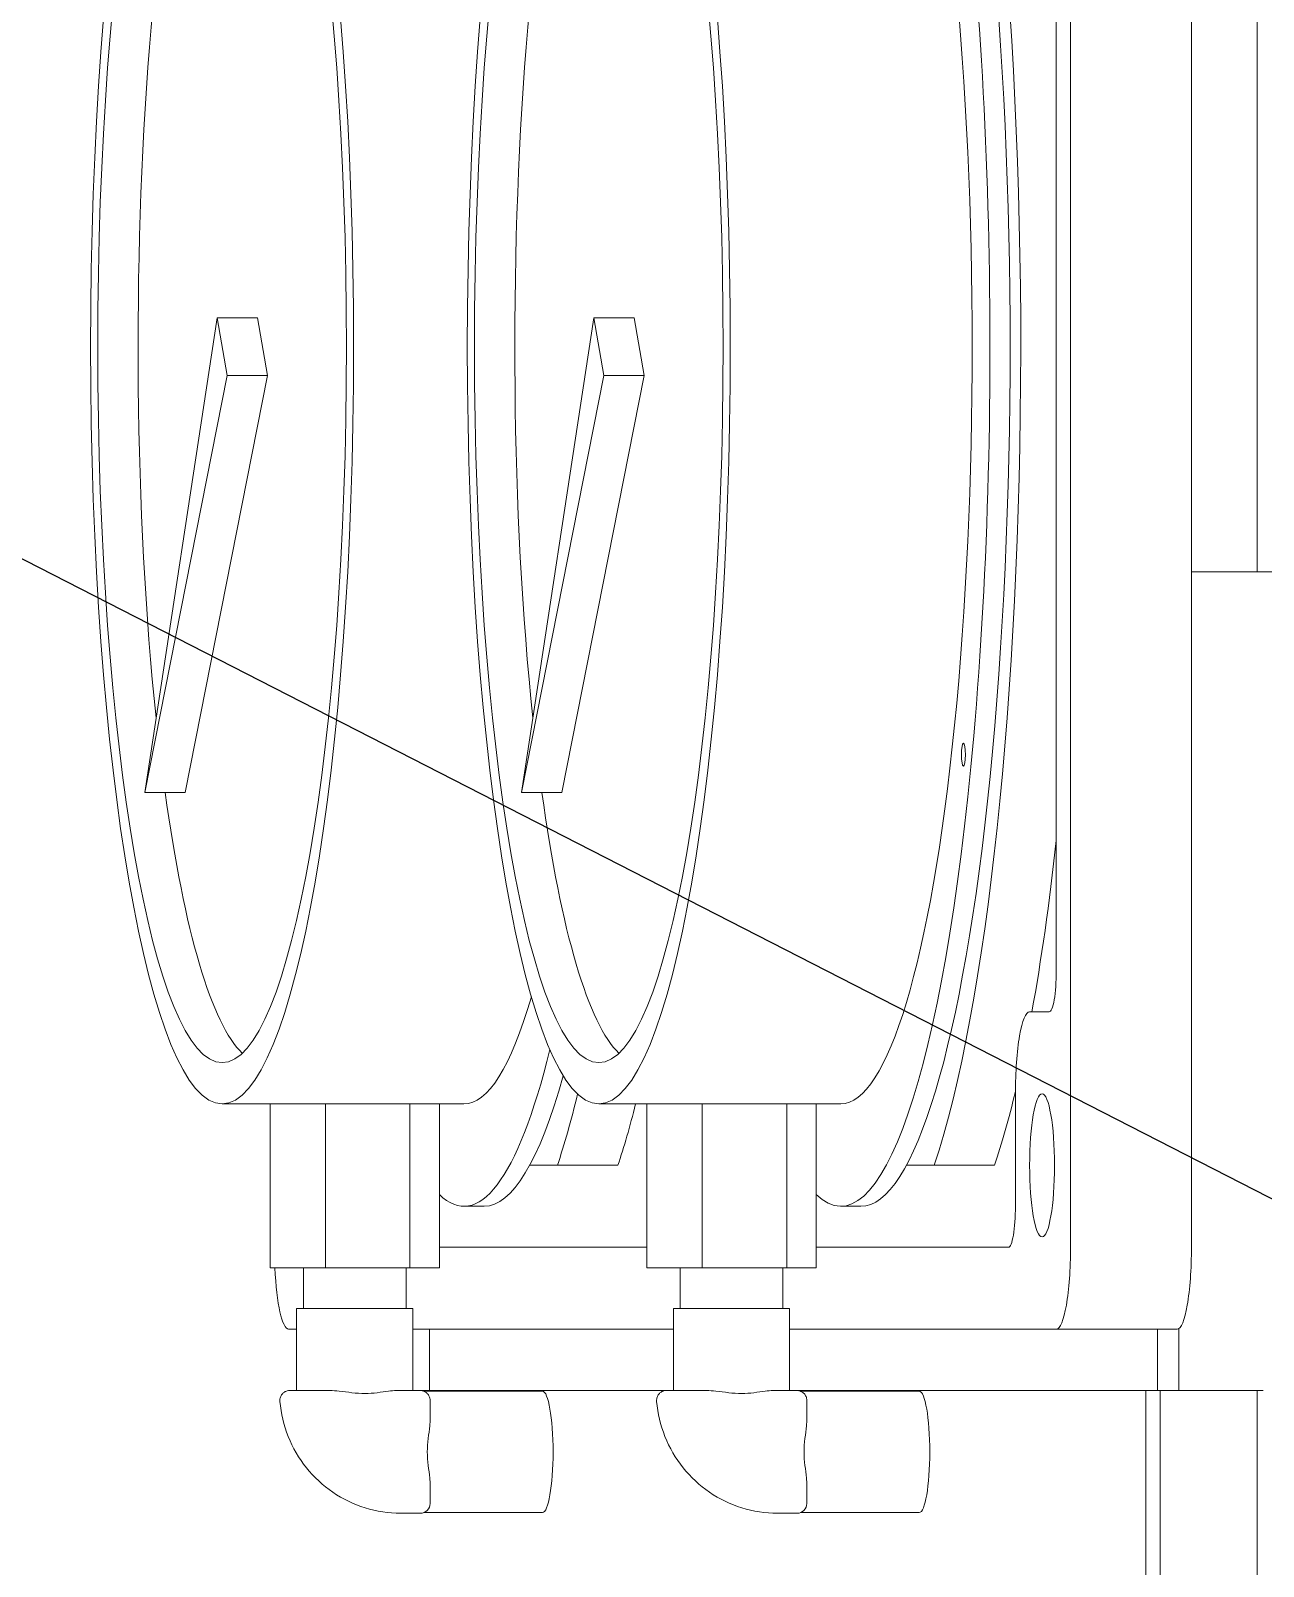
# Model space of a CAD drawing. Header units: inches. Extents: x 14 to 368, y 5 to 236.
# Drawn here: x 173.024 to 176.788, y 97.409 to 102.098 of the extents above; entities that cross this region are included whole.
import ezdxf

# ---------------------------------------------------------------- set-up
doc = ezdxf.new("R2010")
doc.units = ezdxf.units.IN
doc.header["$LTSCALE"] = 11
doc.header["$MEASUREMENT"] = 0
doc.layers.add('Symbol (ANSI)', color=7, linetype='Continuous', lineweight=25)
doc.layers.add('Visible (ANSI)', color=7, linetype='Continuous', lineweight=50)
doc.styles.add('MEMCOR Medium', font='arial.ttf')
doc.dimstyles.new('Default (ANSI)$7', dxfattribs={"dimscale": 11, "dimtxt": 0.15, "dimasz": 0.098425, "dimexe": 0.125, "dimexo": 0.0625, "dimgap": 0.031496, "dimtad": 0, "dimtih": 1, "dimtoh": 1, "dimdec": 4, "dimrnd": 1e-08, "dimzin": 3, "dimdsep": 46, "dimlunit": 5, "dimtxsty": 'MEMCOR Medium', "dimcen": 0.09, "dimdle": 0.393701, "dimclrd": 256, "dimclre": 256, "dimclrt": 256, "dimadec": 0, "dimazin": 1, "dimtfac": 0.8, "dimtofl": 0, "dimtmove": 0, "dimatfit": 3, "dimfxl": 1, "dimfrac": 1, "dimtolj": 1, "dimtzin": 4, "dimlwd": -1, "dimlwe": -1, "dimarcsym": 0})

msp = doc.modelspace()

# ---------------------------------------------------------------- linework, layer by layer
at = {"layer": 'Visible (ANSI)', "linetype": 'Continuous', "lineweight": 18}
for p, q in [((176.198995, 105.88301), (176.198995, 98.38301)), ((176.568298, 105.88301), (176.568298, 98.38301)), ((176.155577, 105.03926), (176.155577, 99.22676)), ((176.768587, 100.44551), (176.768587, 103.82051)), ((173.37172, 99.771731), (173.592749, 101.221363)), ((173.71585, 101.221363), (173.592749, 101.221363)), ((173.592749, 101.221363), (173.623446, 101.044587)), ((173.71585, 101.221363), (173.746547, 101.044587)), ((174.522127, 99.771731), (174.743156, 101.221363)), ((174.866257, 101.221363), (174.743156, 101.221363)), ((174.743156, 101.221363), (174.773853, 101.044587)), ((174.866257, 101.221363), (174.896954, 101.044587)), ((173.623446, 101.044587), (173.37172, 99.771731)), ((173.746547, 101.044587), (173.494821, 99.771731)), ((173.746547, 101.044587), (173.623446, 101.044587)), ((174.773853, 101.044587), (174.522127, 99.771731)), ((174.896954, 101.044587), (174.645228, 99.771731)), ((174.896954, 101.044587), (174.773853, 101.044587)), ((176.787702, 100.44551), (176.568298, 100.44551)), ((176.787702, 100.44551), (177.294527, 100.44551)), ((173.494821, 99.771731), (173.37172, 99.771731)), ((174.645228, 99.771731), (174.522127, 99.771731)), ((176.133871, 99.10176), (176.074185, 99.10176)), ((176.030773, 98.85176), (176.030773, 98.508045)), ((173.75498, 98.820475), (173.608098, 98.820475)), ((173.75498, 98.820475), (173.75498, 98.320475)), ((173.923539, 98.820475), (173.75498, 98.820475)), ((173.923539, 98.820475), (173.923539, 98.320475)), ((174.181787, 98.820475), (173.923539, 98.820475)), ((174.181787, 98.820475), (174.181787, 98.320475)), ((174.271475, 98.820475), (174.181787, 98.820475)), ((174.271475, 98.820475), (174.271475, 98.320475)), ((174.346704, 98.820475), (174.271475, 98.820475)), ((174.905387, 98.820475), (174.758505, 98.820475)), ((174.905387, 98.820475), (174.905387, 98.320475)), ((175.073946, 98.820475), (174.905387, 98.820475)), ((175.073946, 98.820475), (175.073946, 98.320475)), ((175.332194, 98.820475), (175.073946, 98.820475)), ((175.332194, 98.820475), (175.332194, 98.320475)), ((175.421882, 98.820475), (175.332194, 98.820475)), ((175.421882, 98.820475), (175.421882, 98.320475)), ((175.497111, 98.820475), (175.421882, 98.820475)), ((174.632018, 98.633045), (174.547279, 98.633045)), ((174.81667, 98.633045), (174.632018, 98.633045)), ((175.782425, 98.633045), (175.697686, 98.633045)), ((175.967077, 98.633045), (175.782425, 98.633045)), ((174.408254, 98.507975), (174.346704, 98.507975)), ((175.558661, 98.507975), (175.497111, 98.507975)), ((174.905387, 98.383045), (174.271475, 98.383045)), ((176.009067, 98.383045), (175.421882, 98.383045)), ((173.75498, 98.320475), (173.923539, 98.320475)), ((173.856247, 98.320475), (173.856247, 98.195475)), ((173.923539, 98.320475), (174.181787, 98.320475)), ((174.170208, 98.320475), (174.170208, 98.195475)), ((174.181787, 98.320475), (174.271475, 98.320475)), ((174.905387, 98.320475), (175.073946, 98.320475)), ((175.006654, 98.320475), (175.006654, 98.195475)), ((175.073946, 98.320475), (175.332194, 98.320475)), ((175.320615, 98.320475), (175.320615, 98.195475)), ((175.332194, 98.320475), (175.421882, 98.320475)), ((174.190727, 98.195475), (173.835729, 98.195475)), ((173.835729, 98.195475), (173.835729, 97.945475)), ((174.190727, 98.195475), (174.190727, 97.945475)), ((175.341134, 98.195475), (174.986136, 98.195475)), ((174.986136, 98.195475), (174.986136, 97.945475)), ((175.341134, 98.195475), (175.341134, 97.945475)), ((173.835729, 98.13301), (173.811332, 98.13301)), ((174.986136, 98.13301), (174.190727, 98.13301)), ((174.241437, 98.13301), (174.241437, 97.94551)), ((176.155583, 98.13301), (175.341134, 98.13301)), ((176.155583, 98.13301), (176.524886, 98.13301)), ((176.464134, 97.94551), (176.464134, 98.13301)), ((176.53012, 98.134834), (176.53012, 97.94551)), ((173.83588, 97.945475), (173.814843, 97.945475)), ((173.865108, 97.945475), (173.84407, 97.945475)), ((173.937166, 97.945475), (173.865108, 97.945475)), ((174.2129, 97.945475), (174.139554, 97.945475)), ((174.241437, 97.94551), (174.190727, 97.94551)), ((174.224415, 97.943235), (174.586614, 97.943235)), ((174.241437, 97.94551), (174.986136, 97.94551)), ((174.243393, 97.914981), (174.243393, 97.858546)), ((174.986287, 97.945475), (174.96525, 97.945475)), ((175.015515, 97.945475), (174.994477, 97.945475)), ((175.087573, 97.945475), (175.015515, 97.945475)), ((175.363306, 97.945475), (175.289961, 97.945475)), ((175.341134, 97.94551), (176.464134, 97.94551)), ((175.374822, 97.943235), (175.737021, 97.943235)), ((175.3938, 97.914981), (175.3938, 97.858546)), ((176.429112, 95.32051), (176.429112, 97.94551)), ((176.53012, 97.94551), (176.464134, 97.94551)), ((176.472524, 97.94551), (176.472524, 95.32051)), ((176.53012, 97.94551), (176.787702, 97.94551)), ((176.768587, 95.32051), (176.768587, 97.94551)), ((174.243393, 97.657404), (174.243393, 97.600475)), ((175.3938, 97.657404), (175.3938, 97.600475)), ((174.153314, 97.570475), (174.20756, 97.570475)), ((174.213393, 97.570475), (174.20756, 97.570475)), ((174.224768, 97.572715), (174.586614, 97.572715)), ((175.303721, 97.570475), (175.357967, 97.570475)), ((175.3638, 97.570475), (175.357967, 97.570475)), ((175.375175, 97.572715), (175.737021, 97.572715))]:
    msp.add_line(p, q, dxfattribs=at)
for centre in [(174.213393, 97.600475), (175.3638, 97.600475)]:
    msp.add_arc(centre, 0.03, 270, 0, dxfattribs=at)
for centre, major_axis, start_param, end_param in [((175.558661, 101.132975), (0, 2.8125), 3.61752935, 6.88867721), ((175.497111, 101.132975), (0, 2.625), 2.97579663, 6.77611057), ((175.558661, 101.132975), (0, 2.625), 3.14159265, 6.28318531), ((175.497111, 101.132975), (0, 2.3125), 3.14159265, 6.28318531), ((173.731199, 101.132975), (0, 2.186419), 0.16283541, 2.11561687), ((174.881606, 101.132975), (0, 2.186419), 0.16283541, 2.11561687), ((173.731199, 101.132975), (0, -2.186419), 5.3844383, 6.12034989), ((174.881606, 101.132975), (0, -2.186419), 5.3844383, 6.12034989), ((175.743313, 101.132975), (0, -2.8125), 0.76380453, 1.004953), ((176.133871, 99.22676), (0, -0.125), 0, 1.57079633), ((174.346704, 101.132975), (0, -2.3125), 0, 0.53838479), ((176.074185, 98.85176), (0, 0.25), 0, 1.57079633), ((174.346704, 101.132975), (0, -2.625), 6.11738929, 6.89657122), ((174.408254, 101.132975), (0, -2.625), 0, 0.55848609), ((174.408254, 101.132975), (0, -2.8125), 0.4759367, 0.62418561), ((175.743313, 101.132975), (0, -2.8125), 0.4759367, 0.62936889), ((174.592906, 101.132975), (0, -2.8125), 0.4759367, 0.6054919), ((176.009067, 98.508045), (0, -0.125), 0, 1.57079633), ((176.155583, 98.38301), (0, -0.25), 0, 1.57079633), ((176.524886, 98.38301), (0, -0.25), 0, 1.57079633), ((173.811332, 98.38301), (0, -0.25), 4.96521415, 6.28318531), ((174.586614, 97.757975), (0, -0.18526), 0, 3.14159265), ((175.737021, 97.757975), (0, -0.18526), 0, 3.14159265)]:
    msp.add_ellipse(centre, major_axis=major_axis, ratio=0.17364818, start_param=start_param, end_param=end_param, dxfattribs=at)
for centre, major_axis in [((173.608098, 101.132975), (0, 2.3125)), ((174.758505, 101.132975), (0, 2.3125)), ((173.608098, 101.132975), (0, 2.186419)), ((174.758505, 101.132975), (0, 2.186419)), ((175.871927, 99.886777), (0, -0.035)), ((176.112171, 98.63301), (0, 0.21875))]:
    msp.add_ellipse(centre, major_axis=major_axis, ratio=0.17364818, dxfattribs=at)
for points, knots in [([(173.784507, 97.91237), (173.784328, 97.914417), (173.784289, 97.916924), (173.785287, 97.923045), (173.786383, 97.92671), (173.79012, 97.933154), (173.792356, 97.935882), (173.797352, 97.940199), (173.800047, 97.941812), (173.805553, 97.94422), (173.808282, 97.944859), (173.812185, 97.945403), (173.813593, 97.945475), (173.814843, 97.945475)], [-0.0143428602, -0.0143428602, -0.0143428602, -0.0143428602, -0.0114742882, -0.0114742882, -0.0086057161, -0.0086057161, -0.0063912928, -0.0063912928, -0.0042513312, -0.0042513312, -0.0017349933, -0.0017349933, 0, 0, 0, 0]), ([(173.784507, 97.91237), (173.787729, 97.875552), (173.796363, 97.839219), (173.823735, 97.770639), (173.842472, 97.738399), (173.888469, 97.680817), (173.915724, 97.655483), (173.976416, 97.613962), (174.009845, 97.597783), (174.079959, 97.576038), (174.116634, 97.570475), (174.153314, 97.570475)], [1.65941468, 1.65941468, 1.65941468, 1.65941468, 1.95585027, 1.95585027, 2.25228587, 2.25228587, 2.54872146, 2.54872146, 2.84515706, 2.84515706, 3.14159265, 3.14159265, 3.14159265, 3.14159265]), ([(173.83588, 97.945475), (173.836239, 97.945517), (173.837099, 97.945434), (173.838425, 97.945434), (173.839752, 97.945434), (173.841654, 97.945517), (173.84407, 97.945475)], [1.118517942, 1.118517942, 1.118517942, 1.118517942, 1.176718059, 1.176718059, 1.176718059, 1.234918175, 1.234918175, 1.234918175, 1.234918175]), ([(173.937166, 97.945475), (173.946307, 97.945478), (173.955938, 97.944656), (173.991033, 97.940642), (174.018289, 97.936197), (174.04405, 97.936197), (174.069811, 97.936197), (174.094973, 97.940642), (174.12463, 97.944656), (174.132446, 97.945478), (174.139554, 97.945475)], [2.000751798, 2.000751798, 2.000751798, 2.000751798, 2.079672535, 2.079672535, 2.279000165, 2.279000165, 2.279000165, 2.478327794, 2.478327794, 2.557248531, 2.557248531, 2.557248531, 2.557248531]), ([(174.243393, 97.914981), (174.243393, 97.917057), (174.243202, 97.919547), (174.241743, 97.925364), (174.240425, 97.928718), (174.236462, 97.934655), (174.23407, 97.93722), (174.228845, 97.941206), (174.226067, 97.942645), (174.220439, 97.944717), (174.217686, 97.94519), (174.21449, 97.945447), (174.213668, 97.945475), (174.2129, 97.945475)], [-0.174532925, -0.174532925, -0.174532925, -0.174532925, -0.13962634, -0.13962634, -0.104719755, -0.104719755, -0.075502303, -0.075502303, -0.046883857, -0.046883857, -0.012922213, -0.012922213, 0, 0, 0, 0]), ([(174.934914, 97.91237), (174.934735, 97.914417), (174.934696, 97.916924), (174.935694, 97.923045), (174.93679, 97.92671), (174.940527, 97.933154), (174.942763, 97.935882), (174.947759, 97.940199), (174.950454, 97.941812), (174.95596, 97.94422), (174.958689, 97.944859), (174.962592, 97.945403), (174.964, 97.945475), (174.96525, 97.945475)], [-0.0143428602, -0.0143428602, -0.0143428602, -0.0143428602, -0.0114742882, -0.0114742882, -0.0086057161, -0.0086057161, -0.0063912928, -0.0063912928, -0.0042513312, -0.0042513312, -0.0017349933, -0.0017349933, 0, 0, 0, 0]), ([(174.934914, 97.91237), (174.938136, 97.875552), (174.94677, 97.839219), (174.974142, 97.770639), (174.992879, 97.738399), (175.038876, 97.680817), (175.066131, 97.655483), (175.126823, 97.613962), (175.160252, 97.597783), (175.230366, 97.576038), (175.267041, 97.570475), (175.303721, 97.570475)], [1.65941468, 1.65941468, 1.65941468, 1.65941468, 1.95585027, 1.95585027, 2.25228587, 2.25228587, 2.54872146, 2.54872146, 2.84515706, 2.84515706, 3.14159265, 3.14159265, 3.14159265, 3.14159265]), ([(174.986287, 97.945475), (174.986646, 97.945517), (174.987506, 97.945434), (174.988832, 97.945434), (174.990159, 97.945434), (174.992061, 97.945517), (174.994477, 97.945475)], [1.118517942, 1.118517942, 1.118517942, 1.118517942, 1.176718059, 1.176718059, 1.176718059, 1.234918175, 1.234918175, 1.234918175, 1.234918175]), ([(175.087573, 97.945475), (175.096714, 97.945478), (175.106345, 97.944656), (175.14144, 97.940642), (175.168696, 97.936197), (175.194457, 97.936197), (175.220218, 97.936197), (175.24538, 97.940642), (175.275037, 97.944656), (175.282853, 97.945478), (175.289961, 97.945475)], [2.000751798, 2.000751798, 2.000751798, 2.000751798, 2.079672535, 2.079672535, 2.279000165, 2.279000165, 2.279000165, 2.478327794, 2.478327794, 2.557248531, 2.557248531, 2.557248531, 2.557248531]), ([(175.3938, 97.914981), (175.3938, 97.917057), (175.393609, 97.919547), (175.39215, 97.925364), (175.390832, 97.928718), (175.386869, 97.934655), (175.384477, 97.93722), (175.379252, 97.941206), (175.376474, 97.942645), (175.370846, 97.944717), (175.368093, 97.94519), (175.364897, 97.945447), (175.364075, 97.945475), (175.363306, 97.945475)], [-0.174532925, -0.174532925, -0.174532925, -0.174532925, -0.13962634, -0.13962634, -0.104719755, -0.104719755, -0.075502303, -0.075502303, -0.046883857, -0.046883857, -0.012922213, -0.012922213, 0, 0, 0, 0]), ([(174.243395, 97.858545), (174.243395, 97.851887), (174.242935, 97.844917), (174.239809, 97.813141), (174.234787, 97.78557), (174.234787, 97.730381), (174.239809, 97.702809), (174.242935, 97.671033), (174.243395, 97.664063), (174.243395, 97.657405)], [0.937661255, 0.937661255, 0.937661255, 0.937661255, 0.999592275, 0.999592275, 1.209861777, 1.209861777, 1.42013128, 1.42013128, 1.4820623, 1.4820623, 1.4820623, 1.4820623]), ([(175.393802, 97.858545), (175.393802, 97.851887), (175.393342, 97.844917), (175.390216, 97.813141), (175.385194, 97.78557), (175.385194, 97.730381), (175.390216, 97.702809), (175.393342, 97.671033), (175.393802, 97.664063), (175.393802, 97.657405)], [0.937661255, 0.937661255, 0.937661255, 0.937661255, 0.999592275, 0.999592275, 1.209861777, 1.209861777, 1.42013128, 1.42013128, 1.4820623, 1.4820623, 1.4820623, 1.4820623])]:
    msp.add_open_spline(points, degree=3, knots=knots, dxfattribs=at)

# ---------------------------------------------------------------- leaders
at = {"layer": 'Symbol (ANSI)', "annotation_type": 0, "has_hookline": 1, "hookline_direction": 1, "text_width": 39.391782}
msp.add_leader([(189.125237, 92.227174), (170.026398, 102.00549), (168.943721, 102.00549)], dimstyle='Default (ANSI)$7', override={"dimtad": 0}, dxfattribs=at)

doc.saveas('drawing.dxf')
